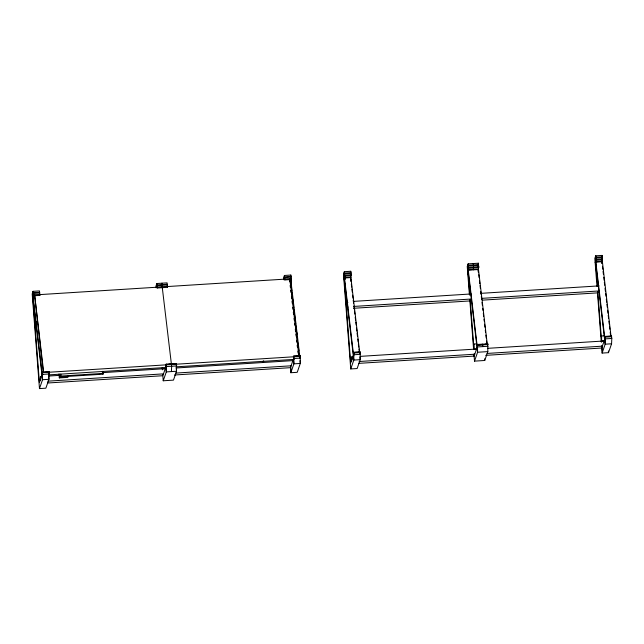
<?xml version="1.0" encoding="UTF-8"?>
<svg xmlns="http://www.w3.org/2000/svg" width="644" height="644" viewBox="0 0 644 644"><rect width="100%" height="100%" fill="white"/><g stroke="black" fill="none" stroke-linecap="round" stroke-linejoin="round"><path stroke-width="0.97" d="M283.682 279.729L283.553 278.047L284.447 275.463L290.847 275.06L291.088 282.386L290.235 282.434L290.267 278.9M596.98 286.419L594.831 258.397L595.724 255.813L602.124 255.41L602.365 262.736L601.512 262.784L601.625 259.951L602.486 259.878M33.512 294.397L33.174 297.27L42.383 375.629L42.504 372.804M344.572 274.763L344.451 277.62L353.661 355.979L353.733 352.26L360.157 351.898L360.221 359.658L357.146 368.537L350.747 368.94L343.477 274.264L344.371 271.679L350.771 271.277L351.133 275.745L344.733 276.147L344.79 274.747M33.295 294.413L33.464 295.797L39.856 295.395L39.493 290.927L33.094 291.329L33.343 298.655L34.196 298.599L34.245 295.057M34.1 295.491L34.196 298.599M39.687 294.26L39.856 295.395M42.005 375.114L39.413 382.608L32.844 297.19L33.094 291.329L32.2 293.914L39.477 388.59L45.869 388.187L48.944 379.308L48.888 371.548L42.464 371.902L42.464 372.457M42.488 371.95L42.544 379.71L39.477 388.59M48.783 375.227L48.888 371.548M156.693 287.377L156.854 283.521L167.086 282.869L167.456 287.337L157.217 287.989L157.055 286.596L157.088 287.208M157.217 287.989L156.854 283.521L155.961 286.105L156.09 287.788M162.336 287.667L161.974 283.191M167.279 286.202L167.456 287.337M163.23 380.781L166.305 371.902L165.766 367.297L162.843 375.734L163.23 380.781L173.469 380.129L176.545 371.258L176.48 363.498L166.216 364.093L166.224 364.641M166.265 364.987L166.144 367.821L165.911 365.84M166.216 364.093L166.305 371.902L176.545 371.258L176.11 367.571M171.425 371.58L171.65 366.243L162.32 287.876M176.48 363.498L176.384 367.169M284.286 279.319L284.447 275.463L284.817 279.931L291.209 279.528L290.83 278.16M284.64 278.796L284.817 279.931M289.687 281.428L289.8 278.828L298.816 355.496M290.074 281.05L290.146 279.327M290.766 276.96L290.847 275.06M291.048 278.144L290.927 280.993L299.975 357.975L300.04 355.971L300.225 357.356L299.371 357.412M293.39 356.8L293.745 359.763L293.817 356.035L300.241 355.681L300.297 363.441L297.222 372.321L290.83 372.723L290.444 367.676L293.358 359.247L293.906 363.844L290.83 372.723M293.817 356.035L293.906 363.844L300.297 363.441L299.975 360.68M353.282 355.464L350.682 362.958L344.121 277.54L344.371 271.679L344.612 279.005L345.466 278.949L345.595 276.115M350.642 274.167L350.771 271.277M359.916 354.369L350.851 277.21L350.972 274.36L351.133 275.745M353.733 352.26L353.822 360.068L350.747 368.94M360.157 351.898L360.141 352.405L357.396 352.574M360.181 352.751L360.141 353.733L360.318 353.218M473.992 354.401L474.507 361.131L484.739 360.479L487.814 351.608L487.758 343.848L477.494 344.443L477.421 348.171L468.212 269.804L468.333 266.946L468.494 268.339L478.725 267.687L478.363 263.219L468.132 263.871L467.238 266.455L469.42 294.92M468.494 268.339L468.132 263.871L467.882 269.731L469.822 294.96M473.404 267.743L473.372 269.836M478.202 267.075L478.363 263.219M487.307 344.564L478.444 269.16L478.564 266.302L478.725 267.687M477.494 344.443L477.582 352.252L474.507 361.131M487.774 344.693L487.758 343.848M604.636 339.597L601.713 348.026L602.108 353.073L608.5 352.671L611.575 343.791L611.8 338.462L611.518 336.031L605.094 336.385L605.022 340.113L595.805 261.746L595.925 258.896L596.094 260.281L601.625 259.951M596.094 260.281L595.724 255.813L595.475 261.673L597.737 285.968M601.424 259.677L601.512 262.784M602.003 258.26L602.124 255.41M611.019 336.337L602.245 260.345M605.094 336.385L605.175 344.194L602.108 353.073M611.494 337.706L611.518 336.031M300.225 357.356L300.257 356.534M43.164 372.192L42.335 372.232L42.222 374.245L43.076 374.188M353.5 354.594L353.604 352.582L354.442 352.542M32.522 298.124L32.844 297.19L42.544 379.71L48.944 379.308L48.622 376.547M36.603 326.46L36.281 327.394L36.217 321.412L36.41 323.94M42.448 376.434L40.451 376.555L40.322 380.016M48.864 373.383L49.041 372.868M68.449 375.629L67.845 377.376L59.312 377.915L60.528 374.422L60.713 376.861L103.016 374.188L103.145 371.435M60.713 376.861L60.842 374.108M162.827 374.816L162.505 375.75L47.487 383.011M343.799 278.474L344.121 277.54L353.822 360.068L360.221 359.658L359.891 356.897M347.494 301.762L347.559 307.743L347.881 306.81M353.725 356.784L351.729 356.905L351.664 361.204M467.56 270.665L467.882 269.731L477.582 352.252L487.814 351.608M468.269 274.771L468.421 274.328M476.777 343.856L473.984 344.033L473.662 344.967L470.201 299.959M358.756 363.361L473.775 356.108L474.105 355.166M474.121 356.084L477.043 347.647M595.153 262.607L595.475 261.673L605.175 344.194L611.575 343.791M599.564 291.837L597.801 291.949L597.479 292.883L482.461 300.144M604.322 335.806L601.585 335.983L601.263 336.917L597.801 291.909M601.649 341.964L601.585 335.983M610.48 336.377L611.317 336.321M33.255 292.714L39.654 292.312M157.015 284.906L167.255 284.262M284.616 276.848L291.007 276.445M344.532 273.064L350.932 272.662M468.293 265.256L478.524 264.612M595.885 257.197L602.285 256.795M33.343 293.406L39.735 293.004M157.096 285.598L167.335 284.954M284.696 277.54L291.088 277.137M344.612 273.756L351.012 273.354M468.373 265.948L478.605 265.304M595.974 257.89L602.365 257.487M33.504 294.799L39.896 294.397M157.265 286.983L167.496 286.339M284.857 278.933L291.257 278.522M344.782 275.149L351.173 274.747M468.534 267.332L478.774 266.688M596.135 259.282L602.526 258.88M39.59 294.622L157.217 287.2M167.19 286.564L284.817 279.142M34.301 296.015L33.448 296.071L33.287 294.662M290.347 279.858L291.201 279.802L291.04 278.393M345.578 276.365L344.725 276.421L344.564 275.012M601.625 260.208L602.478 260.152M345.305 277.564L350.851 277.21M468.212 269.804L478.444 269.16M595.805 261.746L602.204 261.343M344.492 277.975L350.891 277.564M468.252 270.158L478.484 269.514M595.853 262.108L602.245 261.697M353.476 301.384L471.102 293.962M480.416 293.374L599.041 285.888M346.061 302.769L347.889 302.656M353.862 306.431L471.489 299.009M481.801 298.357L599.427 290.935M471.625 299.919L469.87 300.024L469.54 300.965L353.524 308.283M46.102 371.926L48.847 371.749M168.768 364.182L175.595 363.755M293.809 356.293L297.464 356.06M353.725 352.51L359.207 352.163M477.486 344.693L481.752 344.427M485.157 344.21L487.717 344.049M607.823 336.466L611.478 336.232M173.904 364.158L175.603 364.053M295.652 356.47L297.48 356.357M477.502 344.991L481.768 344.725M42.568 372.651L300.321 356.374M353.846 353.001L360.238 352.59M477.606 345.184L487.838 344.54M605.199 337.134L611.599 336.723M42.77 374.381L49.169 373.979M166.53 366.565L176.762 365.921M294.131 358.515L300.523 358.112M354.047 354.731L360.447 354.329M477.808 346.923L488.039 346.271M605.4 338.865L611.8 338.462M48.614 374.889L166.241 367.466M176.206 366.83L293.833 359.408M477.164 348.903L474.37 349.08L473.984 344.033M601.971 341.03L604.708 340.853M48.429 376.056L59.393 375.363M102.259 372.659L166.055 368.626M176.367 367.982L292.996 360.616M360.704 356.341L477.333 348.976M487.645 348.332L604.273 340.966M60.995 376.048L103.298 373.383M47.817 381.159L163.455 373.866M175.756 373.085L291.394 365.784M359.094 361.509L474.733 354.216M487.033 353.435L602.671 346.134M174.419 375.001L290.444 367.676M485.697 355.351L601.713 348.026M482.614 344.121L482.928 346.593M300.241 355.681L300.217 356.18M171.36 363.82L171.344 364.319M602.108 263.267L601.874 261.271L602.027 263.259M602.462 266.262L602.816 269.264M603.05 271.261L603.404 274.255M603.75 277.25L604.104 280.253M604.338 282.249L604.692 285.244M605.046 288.238L605.4 291.241M605.634 293.237L605.988 296.232M606.334 299.235L606.688 302.229M606.922 304.226L607.276 307.22M607.63 310.223L607.984 313.217M608.218 315.214L608.572 318.208M608.918 321.211L609.272 324.206M609.506 326.202L609.86 329.197M610.214 332.199L610.56 335.194M478.114 269.079L478.548 272.766M478.774 274.674L479.12 277.644M479.474 280.623L479.82 283.593M480.054 285.574L480.408 288.544M480.754 291.523L481.1 294.493M481.334 296.473L481.688 299.444M482.034 302.414L482.388 305.393M482.734 308.363L482.968 310.344M483.314 313.314L483.668 316.284M484.014 319.263L484.248 321.243M484.594 324.214L484.948 327.184M485.294 330.163L485.528 332.143M485.874 335.113L486.228 338.084M486.574 341.054L486.928 344.033M473.243 263.541L473.614 268.017L473.533 267.316M350.634 278.136L350.988 281.13M351.342 284.133L351.696 287.127M351.93 289.124L352.284 292.118M352.63 295.121L352.984 298.116M353.218 300.112L353.572 303.107M353.926 306.109L354.281 309.104M354.514 311.1L354.868 314.095M355.214 317.098L355.569 320.092M355.802 322.089L356.156 325.091M356.51 328.086L356.865 331.08M357.098 333.077L357.444 336.079M357.798 339.074L358.153 342.069M358.386 344.065L358.74 347.068M358.974 349.064L359.328 352.059M345.345 277.918L345.466 278.949M344.25 274.537L344.492 276.614M290.726 277.91L290.967 279.995M290.718 281.919L291.185 285.912M291.418 287.908L291.772 290.911M292.006 292.907L292.481 296.9M292.714 298.897L293.068 301.899M293.302 303.896L293.769 307.888M294.002 309.893L294.356 312.887M294.59 314.884L295.065 318.877M295.298 320.881L295.652 323.876M295.886 325.872L296.353 329.873M296.586 331.869L296.94 334.864M297.174 336.86L297.528 339.863M297.882 342.858L298.228 345.852M298.47 347.849L298.816 350.851M299.17 353.846L299.404 355.842M290.162 285.413L290.396 287.409M290.742 290.396L290.975 292.384M291.45 296.369L291.684 298.357M292.03 301.344L292.263 303.34M292.73 307.317L292.964 309.313M293.318 312.3L293.551 314.288M294.018 318.273L294.252 320.261M294.606 323.248L294.839 325.244M295.306 329.221L295.54 331.217M295.894 334.204L296.127 336.192M296.594 340.177L296.828 342.165M297.182 345.152L297.415 347.148M297.882 351.125L298.116 353.121M43.615 371.604L34.607 294.936L43.277 372.216M32.973 294.187L33.222 296.264M353.604 352.582L353.749 353.983M42.335 372.232L42.472 373.633M608.371 350.988L608.5 352.671M601.915 345.409L602.43 352.139M597.439 292.376L601.255 341.988M478.178 269.925L478.371 272.444M484.61 358.805L484.739 360.479M474.314 353.467L474.443 355.15M469.806 299.903L473.582 349.032M473.646 354.425L473.775 356.108M350.674 279.126L350.827 281.114M351.729 356.905L351.922 359.433M290.75 282.901L290.983 285.888M290.766 366.742L291.152 371.789M162.626 367.764L162.779 369.753M162.232 367.708L162.377 369.696M102.79 371.274L103.016 374.188M59.015 373.971L59.312 377.915M40.451 376.555L40.717 379.92M296.651 332.457A7.028 0.531 86.4 0 1 296.82 333.995M263.613 360.825A7.028 0.531 86.4 0 1 262.993 361.276"/></g></svg>
